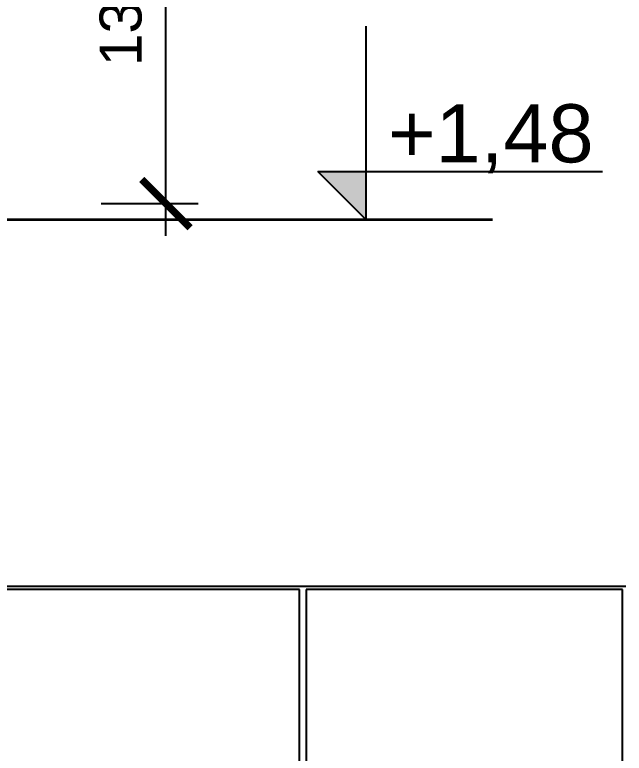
# Model space of a CAD drawing. Header units: millimetres. Extents: x 4647 to 73915, y -13612 to -8141.
# Drawn here: x 12714.5 to 12903.2, y -11091.3 to -10862.6 of the extents above; entities that cross this region are included whole.
import ezdxf

# ---------------------------------------------------------------- set-up
doc = ezdxf.new("R2010")
doc.units = ezdxf.units.MM
for name, color, linetype in [('2D - Ogólne', 7, 'Continuous'), ('Furniture & Equipment', 7, 'Continuous'), ('Wymiarowanie - Ogólne', 7, 'Continuous')]:
    doc.layers.add(name, color=color, linetype=linetype)
doc.layers.add('a_wymiary', color=250, linetype='Continuous', lineweight=9)
doc.styles.add('GENERATED_STYLE_4', font='arial.ttf')
doc.styles.get("Standard").update_dxf_attribs({"font": 'arial.ttf'})
doc.dimstyles.new('1-100', dxfattribs={"dimtxt": 13, "dimasz": 15, "dimexe": 10, "dimexo": 20, "dimgap": 5, "dimtad": 1, "dimdec": 1, "dimrnd": 0.5, "dimtxsty": 'Standard', "dimblk": 'ARCHTICK', "dimcen": 0.09, "dimdle": 10, "dimadec": 0, "dimazin": 0, "dimtfac": 1, "dimtdec": 1, "dimtofl": 0, "dimtmove": 0, "dimatfit": 3, "dimfxl": 10, "dimfxlon": 1, "dimtolj": 1, "dimtzin": 0, "dimarcsym": 0})

# ---------------------------------------------------------------- blocks, each defined once
blk = doc.blocks.new('_ArchTick')
at = {"color": 0, "linetype": 'ByBlock', "const_width": 0.15}
blk.add_lwpolyline([(-0.5, -0.5), (0.5, 0.5)], dxfattribs=at)
blk = doc.blocks.new('*D845')
at = {"layer": 'a_wymiary', "color": 0, "lineweight": -2, "transparency": 16777216}
for p, q in [((12761.31, -10931.07), (12761.31, -10780.51)), ((12741.31, -10790.51), (12771.31, -10790.51)), ((12741.31, -10921.07), (12771.31, -10921.07))]:
    blk.add_line(p, q, dxfattribs=at)
at = {"layer": 'DEFPOINTS', "color": 0, "transparency": 16777216}
for p in [(12368.2, -10790.51), (12761.31, -10790.51), (12550.98, -10921.07)]:
    blk.add_point(p, dxfattribs=at)
at = {"layer": 'a_wymiary', "color": 0, "lineweight": -2, "transparency": 16777216, "xscale": 15, "yscale": 15, "zscale": 15}
for p, rotation in [((12761.31, -10790.51), 90), ((12761.31, -10921.07), 270)]:
    blk.add_blockref('_ArchTick', p, dxfattribs=dict(at, rotation=rotation))
at = {"layer": 'a_wymiary', "color": 0, "transparency": 16777216, "insert": (12748.49, -10855.79), "char_height": 13, "attachment_point": 5, "rotation": 90}
blk.add_mtext('\\A1;130,5', dxfattribs=at)

msp = doc.modelspace()

# ---------------------------------------------------------------- hatches: boundary and pattern name
at = {"layer": 'Wymiarowanie - Ogólne', "linetype": 'Continuous', "lineweight": 25}
msp.add_hatch(color=161, dxfattribs=at).paths.add_polyline_path([(12823.36, -10926.07), (12808.36, -10911.07), (12823.36, -10911.07)], flags=0)

# ---------------------------------------------------------------- linework, layer by layer
at = {"layer": '2D - Ogólne', "color": 5, "lineweight": 35}
msp.add_line((12862.4, -10926.07), (12687.98, -10926.07), dxfattribs=at)
at = {"layer": 'Furniture & Equipment', "color": 161, "lineweight": 25}
for p, q in [((12703.73, -11039.57), (12803.73, -11039.57)), ((12802.73, -11040.57), (12704.73, -11040.57)), ((12802.73, -11148.57), (12802.73, -11040.57)), ((12803.73, -11039.57), (12903.73, -11039.57)), ((12902.73, -11040.57), (12804.73, -11040.57)), ((12804.73, -11040.57), (12804.73, -11148.57)), ((12902.73, -11148.57), (12902.73, -11040.57))]:
    msp.add_line(p, q, dxfattribs=at)
at = {"layer": 'Wymiarowanie - Ogólne', "color": 161, "lineweight": 25}
for p, q in [((12823.36, -10926.07), (12823.36, -10866.07)), ((12823.36, -10926.07), (12808.36, -10911.07)), ((12808.36, -10911.07), (12823.36, -10911.07)), ((12823.36, -10911.07), (12896.52, -10911.07))]:
    msp.add_line(p, q, dxfattribs=at)
at = {"layer": 'Wymiarowanie - Ogólne', "color": 151, "lineweight": 20}
for q in [(12812.11, -10926.07), (12834.61, -10926.07)]:
    msp.add_line((12823.36, -10926.07), q, dxfattribs=at)

# ---------------------------------------------------------------- texts
at = {"layer": 'Wymiarowanie - Ogólne', "color": 5, "style": 'GENERATED_STYLE_4'}
msp.add_text('+1,48', height=18, dxfattribs=at).set_placement((12830.14, -10908.3))

# ---------------------------------------------------------------- dimensions: what is measured, and where the dimension line sits
at = {"layer": 'a_wymiary'}
dim = msp.add_linear_dim(base=(12761.31, -10790.51), p1=(12550.98, -10921.07), p2=(12368.2, -10790.51), angle=90, dimstyle='1-100', override={"dimfxl": 20}, dxfattribs=at)
dim.commit()
dim.dimension.update_dxf_attribs({"geometry": '*D845', "text_midpoint": (12748.49, -10855.79)})

doc.saveas('drawing.dxf')
